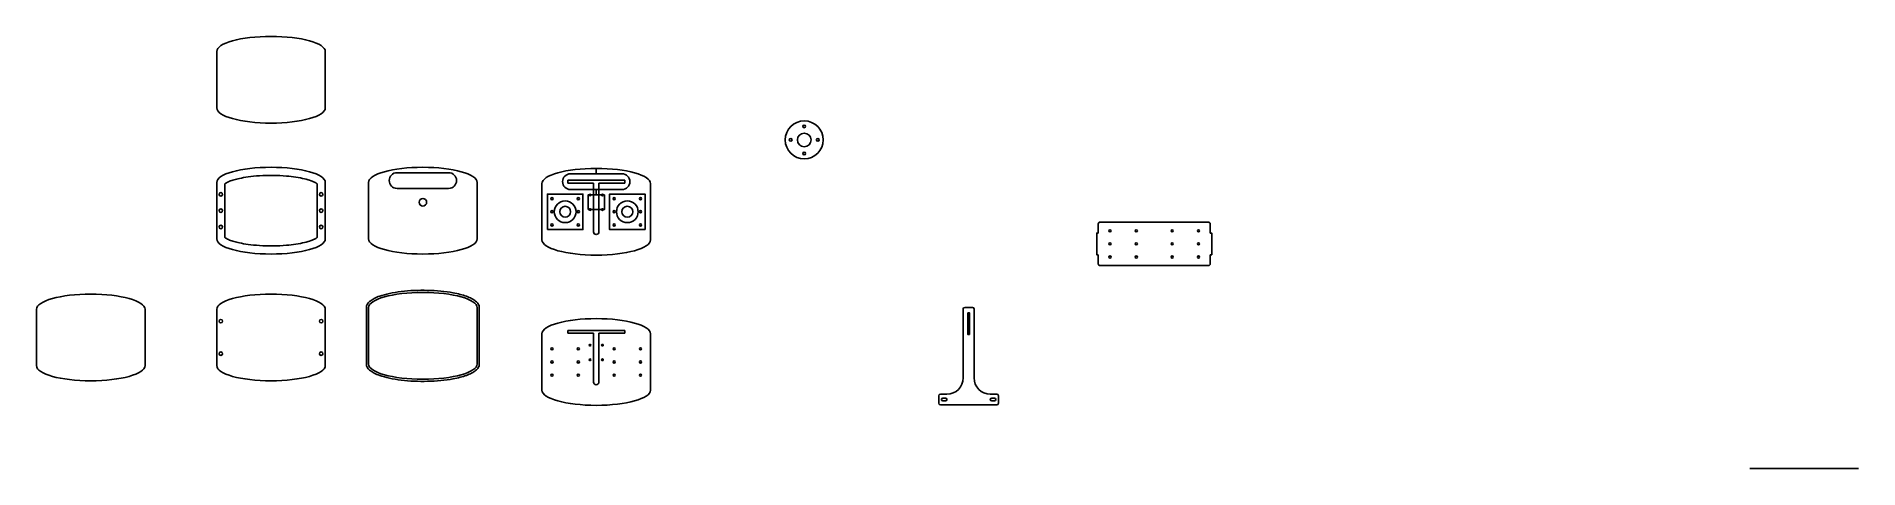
# Model space of a CAD drawing. Header units: inches. Extents: x -476 to 2881, y -323 to 474.
import ezdxf

# ---------------------------------------------------------------- set-up
doc = ezdxf.new("R2010")
doc.units = ezdxf.units.IN
doc.header["$MEASUREMENT"] = 0

msp = doc.modelspace()

# ---------------------------------------------------------------- linework, layer by layer
for p, q in [((-143.7, 446.2, 13.3), (-143.7, 342.2, 13.3)), ((56.3, 446.2, 13.3), (56.3, 342.2, 13.3)), ((-143.7, 204.7, 13.3), (-143.7, 100.7, 13.3)), ((-128.7, 202.3, 13.3), (-128.7, 103.2, 13.3)), ((41.3, 202.3, 13.3), (41.3, 103.2, 13.3)), ((56.3, 204.7, 13.3), (56.3, 100.7, 13.3)), ((136, 204.7, 13.3), (136, 100.7, 13.3)), ((336, 204.7, 13.3), (336, 100.7, 13.3)), ((455.4, 202.7), (455.4, 98.7)), ((502.9, 208.7), (607.9, 208.7)), ((502.9, 203.7), (502.9, 208.7)), ((550.4, 203.7), (502.9, 203.7)), ((550.4, 203.7), (550.4, 113.7)), ((555.4, 230.7), (555.4, 220.7)), ((607.9, 203.7), (560.4, 203.7)), ((560.4, 203.7), (560.4, 113.7)), ((607.9, 208.7), (607.9, 203.7)), ((655.4, 202.7), (655.4, 98.7)), ((542.4, 181.7), (540.4, 181.7)), ((555.4, 191.7), (555.4, 181.7)), ((465.4, 150.7), (465.4, 119.5)), ((645.4, 150.7), (645.4, 119.5)), ((1483.3, 131.4), (1683.3, 131.4)), ((1483.3, 51.4), (1683.3, 51.4)), ((-475.8, -29.2, 13.3), (-475.8, -133.2, 13.3)), ((-275.8, -29.2, 13.3), (-275.8, -133.2, 13.3)), ((-143.7, -29.2, 13.3), (-143.7, -133.2, 13.3)), ((56.3, -29.2, 13.3), (56.3, -133.2, 13.3)), ((132, -26.2, 13.3), (132, -130.2, 13.3)), ((136, -26.2, 13.3), (136, -130.2, 13.3)), ((336, -26.2, 13.3), (336, -130.2, 13.3)), ((340, -26.2, 13.3), (340, -130.2, 13.3)), ((1231.4, -28.7, -13.3), (1231.4, -155.7, -13.3)), ((1248.4, -25.7, -13.3), (1234.4, -25.7, -13.3)), ((1251.4, -155.7, -13.3), (1251.4, -28.7, -13.3)), ((455.4, -74.4, -13.3), (455.4, -178.4, -13.3)), ((502.9, -68.4, -13.3), (607.9, -68.4, -13.3)), ((502.9, -73.4, -13.3), (502.9, -68.4, -13.3)), ((550.4, -73.4, -13.3), (502.9, -73.4, -13.3)), ((550.4, -73.4, -13.3), (550.4, -163.4, -13.3)), ((607.9, -73.4, -13.3), (560.4, -73.4, -13.3)), ((560.4, -73.4, -13.3), (560.4, -163.4, -13.3)), ((607.9, -68.4, -13.3), (607.9, -73.4, -13.3)), ((655.4, -74.4, -13.3), (655.4, -178.4, -13.3)), ((1186.4, -188.7, -13.3), (1186.4, -202.7, -13.3)), ((1201.4, -185.7, -13.3), (1189.4, -185.7, -13.3)), ((1193.9, -193.2, -13.3), (1198.9, -193.2, -13.3)), ((1193.9, -198.2, -13.3), (1198.9, -198.2, -13.3)), ((1281.4, -185.7, -13.3), (1293.4, -185.7, -13.3)), ((1288.9, -193.2, -13.3), (1283.9, -193.2, -13.3)), ((1288.9, -198.2, -13.3), (1283.9, -198.2, -13.3)), ((1296.4, -188.7, -13.3), (1296.4, -202.7, -13.3)), ((1189.4, -205.7, -13.3), (1293.4, -205.7, -13.3))]:
    msp.add_line(p, q)
at = {"extrusion": (0, -1, 6.12323e-17)}
for p, q in [((2680.8, -323.1, 129.4), (2680.8, -323.1, 25.4)), ((2690.8, -323.1, 77.4), (2690.8, -323.1, 46.3)), ((2718.8, -323.1, 132.9), (2842.8, -323.1, 132.9)), ((2728.3, -323.1, 135.4), (2833.3, -323.1, 135.4)), ((2833.3, -323.1, 130.4), (2728.3, -323.1, 130.4)), ((2728.3, -323.1, 130.4), (2728.3, -323.1, 135.4)), ((2780.8, -323.1, 135.4), (2780.8, -323.1, 130.4)), ((2780.8, -323.1, 118.4), (2780.8, -323.1, 108.4)), ((2833.3, -323.1, 130.4), (2833.3, -323.1, 135.4)), ((2870.8, -323.1, 77.4), (2870.8, -323.1, 46.3)), ((2880.8, -323.1, 129.4), (2880.8, -323.1, 25.4))]:
    msp.add_line(p, q, dxfattribs=at)
at = {"elevation": 13.3}
for points in [[(283.5, 222.7), (188.5, 222.7)], [(188.5, 193.7), (283.5, 193.7)]]:
    msp.add_lwpolyline(points, dxfattribs=at)
for points in [[(602.9, 220.7), (507.9, 220.7)], [(507.9, 191.7), (602.9, 191.7)], [(1480.3, 111.4), (1477.3, 111.4), (1477.3, 71.4), (1480.3, 71.4)], [(1686.3, 111.4), (1689.3, 111.4), (1689.3, 71.4), (1686.3, 71.4)]]:
    msp.add_lwpolyline(points)
for points in [[(465.4, 117.9), (530.9, 117.9), (530.9, 183.4), (465.4, 183.4)], [(540.4, 154.7), (570.4, 154.7), (570.4, 181.7), (540.4, 181.7)], [(645.4, 117.9), (579.9, 117.9), (579.9, 183.4), (645.4, 183.4)]]:
    msp.add_lwpolyline(points, close=True)
for points in [[(1480.3, 111.4), (1480.3, 128.4, -0.414214), (1483.3, 131.4)], [(1686.3, 111.4), (1686.3, 128.4, 0.414214), (1683.3, 131.4)], [(1480.3, 71.4), (1480.3, 54.4, 0.414214), (1483.3, 51.4)], [(1686.3, 71.4), (1686.3, 54.4, -0.414214), (1683.3, 51.4)]]:
    msp.add_lwpolyline(points, format="xyb")
at = {"elevation": -13.3}
msp.add_lwpolyline([(1239.9, -35.7), (1239.9, -75.7), (1242.9, -75.7), (1242.9, -35.7)], close=True, dxfattribs=at)
at = {"extrusion": (0, -1, 6.12323e-17), "elevation": 323.1}
for points in [[(2690.8, 44.7), (2756.3, 44.7), (2756.3, 110.2), (2690.8, 110.2)], [(2765.8, 81.4), (2795.8, 81.4), (2795.8, 108.4), (2765.8, 108.4)]]:
    msp.add_lwpolyline(points, close=True, dxfattribs=at)
for points in [[(2733.3, 118.4), (2828.3, 118.4)], [(2828.3, 147.4), (2733.3, 147.4)]]:
    msp.add_lwpolyline(points, dxfattribs=at)
for centre, radius in [((938.6, 283.2), 35), ((938.6, 308.2), 2.5), ((913.6, 283.2), 2.5), ((938.6, 283.2), 12.5), ((963.6, 283.2), 2.5), ((938.6, 258.2), 2.5), ((-136.2, 182.7, 13.3), 3.25), ((48.8, 182.7, 13.3), 3.25), ((236, 168.2, 13.3), 7), ((473.9, 174.9), 2), ((498.2, 150.7), 20), ((522.4, 174.9), 2), ((543.9, 181.7), 1.5), ((566.9, 181.7), 1.5), ((588.4, 174.9), 2), ((612.7, 150.7), 20), ((636.9, 174.9), 2), ((-136.2, 152.7, 13.3), 3.25), ((48.8, 152.7, 13.3), 3.25), ((473.9, 150.7), 2), ((498.2, 150.7), 10), ((522.4, 150.7), 2), ((543.9, 154.7), 1.5), ((566.9, 154.7), 1.5), ((588.4, 150.7), 2), ((612.7, 150.7), 10), ((636.9, 150.7), 2), ((-136.2, 122.7, 13.3), 3.25), ((48.8, 122.7, 13.3), 3.25), ((473.9, 126.4), 2), ((522.4, 126.4), 2), ((588.4, 126.4), 2), ((636.9, 126.4), 2), ((1501.8, 115.6), 2), ((1550.3, 115.6), 2), ((1616.3, 115.6), 2), ((1664.8, 115.6), 2), ((1501.8, 91.4), 2), ((1501.8, 67.1), 2), ((1550.3, 91.4), 2), ((1550.3, 67.1), 2), ((1616.3, 91.4), 2), ((1616.3, 67.1), 2), ((1664.8, 91.4), 2), ((1664.8, 67.1), 2), ((-136.2, -51.2, 13.3), 3.25), ((48.8, -51.2, 13.3), 3.25), ((473.9, -102.2, -13.3), 2), ((522.4, -102.2, -13.3), 2), ((543.9, -95.4, -13.3), 1.5), ((566.9, -95.4, -13.3), 1.5), ((588.4, -102.2, -13.3), 2), ((636.9, -102.2, -13.3), 2), ((-136.2, -111.2, 13.3), 3.25), ((48.8, -111.2, 13.3), 3.25), ((473.9, -126.4, -13.3), 2), ((522.4, -126.4, -13.3), 2), ((543.9, -122.4, -13.3), 1.5), ((566.9, -122.4, -13.3), 1.5), ((588.4, -126.4, -13.3), 2), ((636.9, -126.4, -13.3), 2), ((473.9, -150.7, -13.3), 2), ((522.4, -150.7, -13.3), 2), ((588.4, -150.7, -13.3), 2), ((636.9, -150.7, -13.3), 2)]:
    msp.add_circle(centre, radius)
at = {"extrusion": (0, -1, 6.12323e-17)}
for centre, radius in [((2699.3, 53.2, 323.1), 2), ((2699.3, 77.4, 323.1), 2), ((2699.3, 101.7, 323.1), 2), ((2723.6, 77.4, 323.1), 20), ((2723.6, 77.4, 323.1), 10), ((2747.8, 101.7, 323.1), 2), ((2747.8, 53.2, 323.1), 2), ((2747.8, 77.4, 323.1), 2), ((2780.8, 94.9, 323.1), 7), ((2813.8, 101.7, 323.1), 2), ((2813.8, 53.2, 323.1), 2), ((2813.8, 77.4, 323.1), 2), ((2838.1, 77.4, 323.1), 20), ((2838.1, 77.4, 323.1), 10), ((2862.3, 53.2, 323.1), 2), ((2862.3, 77.4, 323.1), 2), ((2862.3, 101.7, 323.1), 2)]:
    msp.add_circle(centre, radius, dxfattribs=at)
for centre, radius, start, end in [((188.5, 208.2, 13.3), 14.5, 90, 270), ((283.5, 208.2, 13.3), 14.5, 270, 90), ((507.9, 206.2), 14.5, 90, 270), ((602.9, 206.2), 14.5, 270, 90), ((555.4, 113.7), 5, 180, 0), ((1234.4, -28.7, -13.3), 3, 90, 180), ((1248.4, -28.7, -13.3), 3, 0, 90), ((555.4, -163.4, -13.3), 5, 180, 0), ((1201.4, -155.7, -13.3), 30, 270, 0), ((1281.4, -155.7, -13.3), 30, 180, 270), ((1189.4, -188.7, -13.3), 3, 90, 180), ((1193.9, -195.7, -13.3), 2.5, 90, 270), ((1198.9, -195.7, -13.3), 2.5, 270, 90), ((1283.9, -195.7, -13.3), 2.5, 90, 270), ((1288.9, -195.7, -13.3), 2.5, 270, 90), ((1293.4, -188.7, -13.3), 3, 0, 90), ((1189.4, -202.7, -13.3), 3, 180, 270), ((1293.4, -202.7, -13.3), 3, 270, 360)]:
    msp.add_arc(centre, radius, start, end)
for centre, start, end in [((2733.3, 132.9, 323.1), 90, 270), ((2828.3, 132.9, 323.1), 270, 90)]:
    msp.add_arc(centre, 14.5, start, end, dxfattribs=at)
for centre in [(-43.7, 446.2, 13.3), (-43.7, 204.7, 13.3), (236, 204.7, 13.3), (555.4, 202.7), (236, -26.2, 13.3), (-375.8, -29.2, 13.3), (-43.7, -29.2, 13.3), (555.4, -74.4, -13.3)]:
    msp.add_ellipse(centre, major_axis=(-100, 0), ratio=0.28, start_param=3.141593, end_param=6.283185)
at = {"extrusion": (0, 0, -1)}
for centre in [(-43.7, 342.2, 13.3), (-43.7, 100.7, 13.3), (236, 100.7, 13.3), (555.4, 98.7), (-375.8, -133.2, 13.3), (-43.7, -133.2, 13.3), (236, -130.2, 13.3), (555.4, -178.4, -13.3)]:
    msp.add_ellipse(centre, major_axis=(-100, 0), ratio=0.28, start_param=3.141593, end_param=6.283185, dxfattribs=at)
at = {"extrusion": (0, 1, -6.12323e-17)}
msp.add_ellipse((2780.8, -323.1, 25.4), major_axis=(-100, 0), ratio=0.28, start_param=3.141593, end_param=6.283185, dxfattribs=at)
for points, knots in [([(41.3, 202.3, 13.3), (41.2, 202.4, 13.3), (41, 202.5, 13.3), (40.4, 202.9, 13.3), (40, 203.2, 13.3), (38.9, 203.9, 13.3), (38.3, 204.2, 13.3), (36.7, 205.1, 13.3), (35.6, 205.6, 13.3), (33.1, 206.7, 13.3), (31.8, 207.2, 13.3), (26.7, 209, 13.3), (22.5, 210.3, 13.3), (13.1, 212.5, 13.3), (7.9, 213.5, 13.3), (-3.3, 215.3, 13.3), (-9.3, 216, 13.3), (-23.4, 217.2, 13.3), (-31.7, 217.6, 13.3), (-48.4, 217.8, 13.3), (-56.8, 217.6, 13.3), (-72.2, 216.6, 13.3), (-79.4, 215.9, 13.3), (-91.6, 214.2, 13.3), (-96.8, 213.2, 13.3), (-105.3, 211.4, 13.3), (-108.7, 210.6, 13.3), (-114.8, 208.8, 13.3), (-117.6, 207.8, 13.3), (-121.4, 206.3, 13.3), (-122.7, 205.7, 13.3), (-125, 204.6, 13.3), (-126, 204, 13.3), (-127.3, 203.2, 13.3), (-127.8, 202.9, 13.3), (-128.3, 202.5, 13.3), (-128.5, 202.4, 13.3), (-128.7, 202.3, 13.3)], [3.479285, 3.479285, 3.479285, 3.479285, 3.51142, 3.51142, 3.570837, 3.570837, 3.630253, 3.630253, 3.715564, 3.715564, 3.800876, 3.800876, 4.004904, 4.004904, 4.208932, 4.208932, 4.412959, 4.412959, 4.674669, 4.674669, 4.936378, 4.936378, 5.172375, 5.172375, 5.36959, 5.36959, 5.520292, 5.520292, 5.670994, 5.670994, 5.76179, 5.76179, 5.855602, 5.855602, 5.913304, 5.913304, 5.945405, 5.945405, 5.945405, 5.945405]), ([(41.3, 103.2, 13.3), (41.2, 103, 13.3), (41, 102.9, 13.3), (40.4, 102.5, 13.3), (40, 102.2, 13.3), (38.9, 101.5, 13.3), (38.3, 101.2, 13.3), (36.7, 100.3, 13.3), (35.6, 99.8, 13.3), (33.1, 98.7, 13.3), (31.8, 98.2, 13.3), (26.7, 96.4, 13.3), (22.5, 95.1, 13.3), (13.1, 92.9, 13.3), (7.9, 91.9, 13.3), (-3.3, 90.1, 13.3), (-9.3, 89.4, 13.3), (-23.4, 88.2, 13.3), (-31.7, 87.8, 13.3), (-48.4, 87.6, 13.3), (-56.8, 87.9, 13.3), (-72.2, 88.8, 13.3), (-79.4, 89.5, 13.3), (-91.6, 91.2, 13.3), (-96.8, 92.2, 13.3), (-105.3, 94, 13.3), (-108.7, 94.8, 13.3), (-114.8, 96.7, 13.3), (-117.6, 97.6, 13.3), (-121.4, 99.1, 13.3), (-122.7, 99.7, 13.3), (-125, 100.8, 13.3), (-126, 101.4, 13.3), (-127.3, 102.2, 13.3), (-127.8, 102.5, 13.3), (-128.3, 102.9, 13.3), (-128.5, 103, 13.3), (-128.7, 103.2, 13.3)], [3.479285, 3.479285, 3.479285, 3.479285, 3.51142, 3.51142, 3.570837, 3.570837, 3.630253, 3.630253, 3.715564, 3.715564, 3.800876, 3.800876, 4.004904, 4.004904, 4.208932, 4.208932, 4.412959, 4.412959, 4.674669, 4.674669, 4.936378, 4.936378, 5.172375, 5.172375, 5.36959, 5.36959, 5.520292, 5.520292, 5.670994, 5.670994, 5.76179, 5.76179, 5.855602, 5.855602, 5.913304, 5.913304, 5.945405, 5.945405, 5.945405, 5.945405]), ([(340, -26.2, 13.3), (340, -25, 13.3), (339.8, -23.9, 13.3), (339.2, -21.6, 13.3), (338.7, -20.6, 13.3), (337.5, -18.5, 13.3), (336.8, -17.6, 13.3), (335.1, -15.7, 13.3), (334.2, -14.9, 13.3), (331.1, -12.3, 13.3), (328.7, -10.8, 13.3), (323, -7.9, 13.3), (319.9, -6.5, 13.3), (312.8, -4, 13.3), (308.9, -2.8, 13.3), (300.6, -0.7, 13.3), (296.2, 0.3, 13.3), (284.5, 2.5, 13.3), (276.9, 3.5, 13.3), (261.2, 5, 13.3), (253.1, 5.5, 13.3), (236.6, 5.9, 13.3), (228.2, 5.8, 13.3), (211.8, 5.1, 13.3), (203.8, 4.4, 13.3), (188.5, 2.6, 13.3), (181.3, 1.4, 13.3), (167.9, -1.4, 13.3), (161.9, -3.1, 13.3), (152.9, -6.2, 13.3), (149.5, -7.6, 13.3), (143.6, -10.7, 13.3), (141, -12.3, 13.3), (137.6, -15.1, 13.3), (136.4, -16.2, 13.3), (134.4, -18.7, 13.3), (133.6, -20, 13.3), (132.6, -22.4, 13.3), (132.3, -23.5, 13.3), (132.1, -25.1, 13.3), (132, -25.6, 13.3), (132, -26.2, 13.3)], [3.141593, 3.141593, 3.141593, 3.141593, 3.223973, 3.223973, 3.306354, 3.306354, 3.388735, 3.388735, 3.471115, 3.471115, 3.636674, 3.636674, 3.802233, 3.802233, 3.967791, 3.967791, 4.13335, 4.13335, 4.379312, 4.379312, 4.625274, 4.625274, 4.871235, 4.871235, 5.117197, 5.117197, 5.363159, 5.363159, 5.60912, 5.60912, 5.7809, 5.7809, 5.95268, 5.95268, 6.059207, 6.059207, 6.165734, 6.165734, 6.244244, 6.244244, 6.283185, 6.283185, 6.283185, 6.283185]), ([(340, -130.2, 13.3), (340, -131.4, 13.3), (339.8, -132.5, 13.3), (339.2, -134.7, 13.3), (338.7, -135.8, 13.3), (337.5, -137.8, 13.3), (336.8, -138.8, 13.3), (335.1, -140.6, 13.3), (334.2, -141.5, 13.3), (331.1, -144, 13.3), (328.7, -145.6, 13.3), (323, -148.5, 13.3), (319.9, -149.9, 13.3), (312.8, -152.4, 13.3), (308.9, -153.6, 13.3), (300.6, -155.7, 13.3), (296.2, -156.7, 13.3), (284.5, -158.8, 13.3), (276.9, -159.9, 13.3), (261.2, -161.4, 13.3), (253.1, -161.9, 13.3), (236.6, -162.3, 13.3), (228.2, -162.2, 13.3), (211.8, -161.5, 13.3), (203.8, -160.8, 13.3), (188.5, -159, 13.3), (181.3, -157.8, 13.3), (167.9, -155, 13.3), (161.9, -153.3, 13.3), (152.9, -150.1, 13.3), (149.5, -148.7, 13.3), (143.6, -145.7, 13.3), (141, -144.1, 13.3), (137.6, -141.3, 13.3), (136.4, -140.2, 13.3), (134.4, -137.7, 13.3), (133.6, -136.4, 13.3), (132.6, -134, 13.3), (132.3, -132.9, 13.3), (132.1, -131.3, 13.3), (132, -130.7, 13.3), (132, -130.2, 13.3)], [3.141593, 3.141593, 3.141593, 3.141593, 3.223973, 3.223973, 3.306354, 3.306354, 3.388735, 3.388735, 3.471115, 3.471115, 3.636674, 3.636674, 3.802233, 3.802233, 3.967791, 3.967791, 4.13335, 4.13335, 4.379312, 4.379312, 4.625274, 4.625274, 4.871235, 4.871235, 5.117197, 5.117197, 5.363159, 5.363159, 5.60912, 5.60912, 5.7809, 5.7809, 5.95268, 5.95268, 6.059207, 6.059207, 6.165734, 6.165734, 6.244244, 6.244244, 6.283185, 6.283185, 6.283185, 6.283185])]:
    msp.add_open_spline(points, degree=3, knots=knots)

doc.saveas('drawing.dxf')
